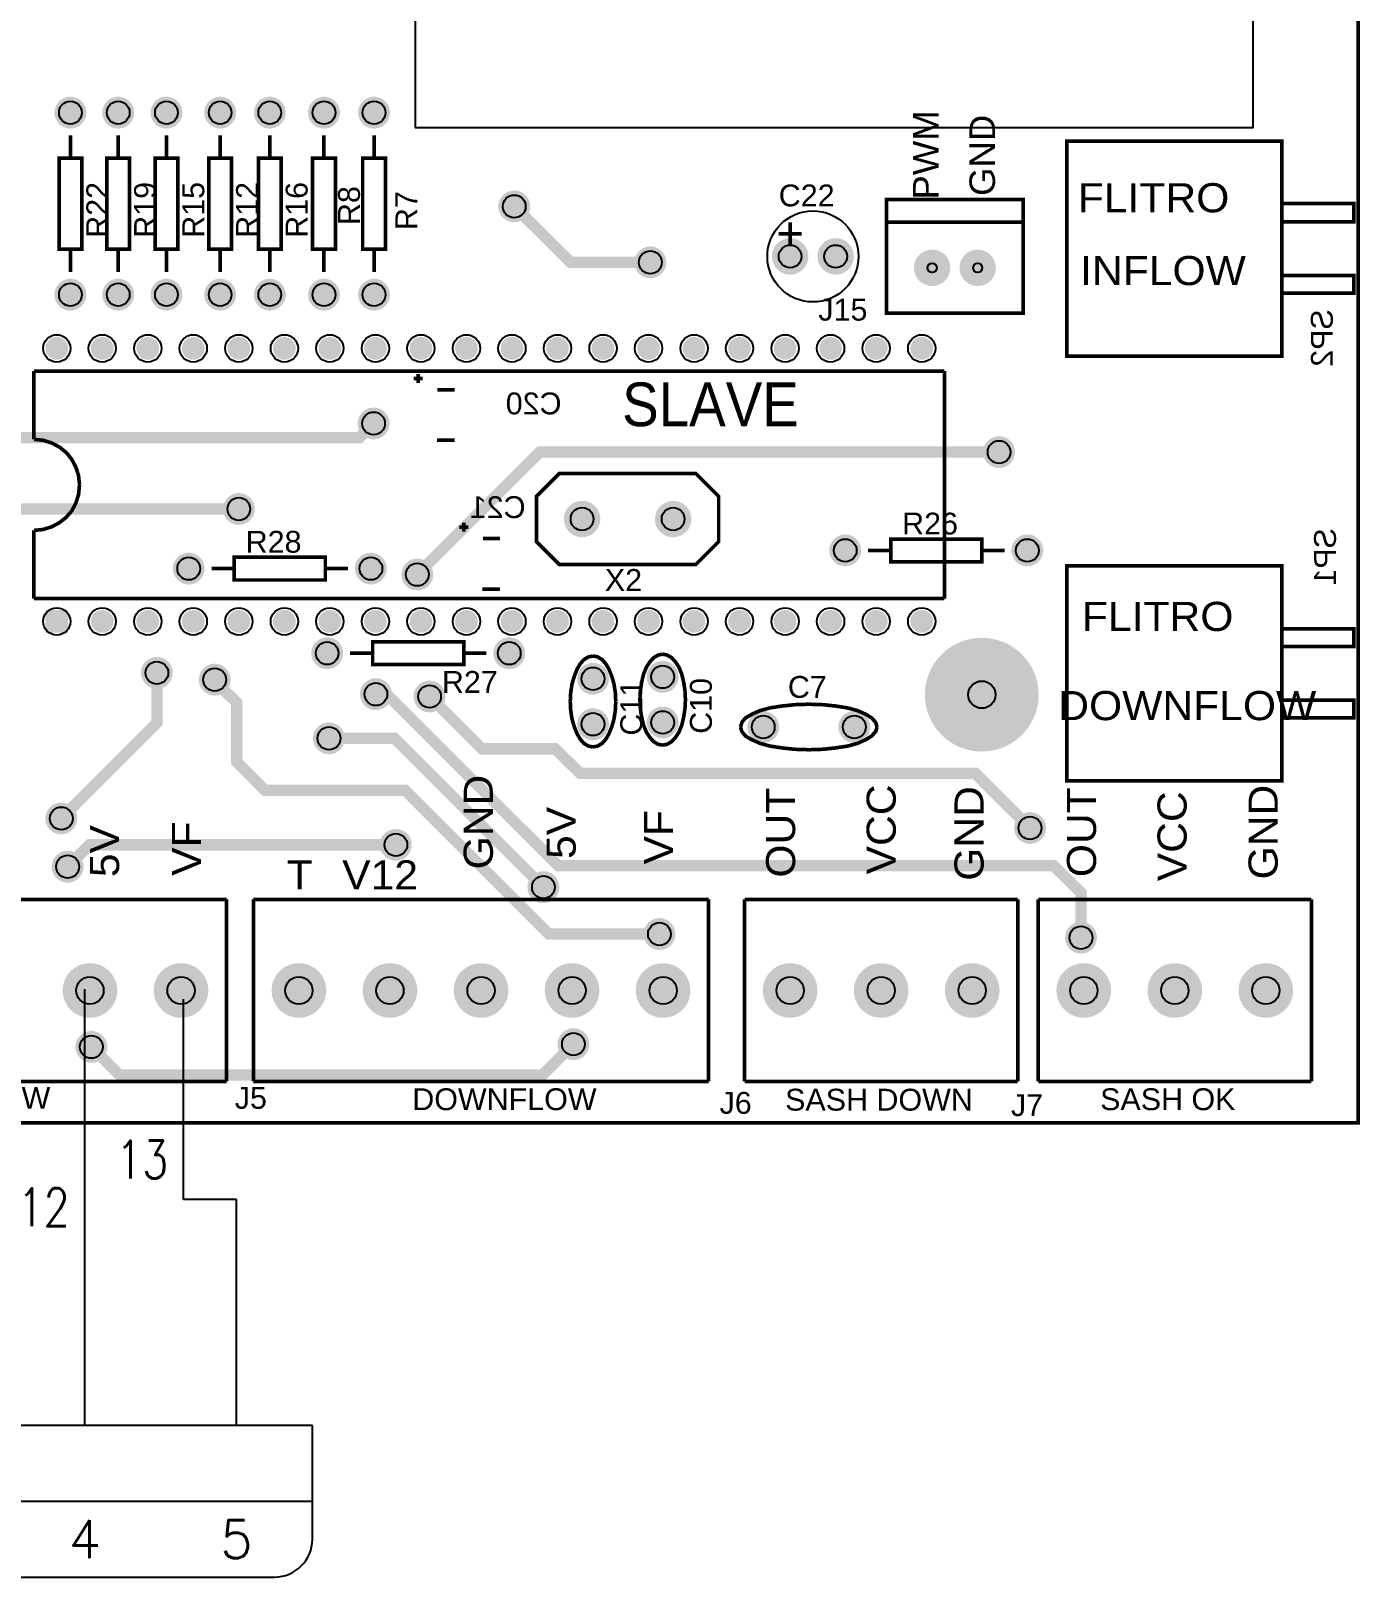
# Model space of a CAD drawing. Header units: inches. Extents: x 15 to 148, y 10 to 111.
# Drawn here: x 135.77 to 140.15, y 98.11 to 103.2 of the extents above; entities that cross this region are included whole.
import ezdxf
from ezdxf.enums import TextEntityAlignment as Align

# ---------------------------------------------------------------- set-up
doc = ezdxf.new("R2010")
doc.units = ezdxf.units.IN
doc.header["$MEASUREMENT"] = 0
for name, color, linetype in [('12632256', 7, 'Continuous'), ('BLK_12AWG', 7, 'Continuous'), ('MISC', 250, 'Continuous'), ('SYMS', 7, 'Continuous'), ('TAGS', 250, 'Continuous'), ('TERMS', 250, 'Continuous')]:
    doc.layers.add(name, color=color, linetype=linetype)
doc.layers.add('WIRENO', color=5, linetype='Continuous', true_color=0x0000ff)
doc.styles.add('WD', font='romans.shx')

# ---------------------------------------------------------------- blocks, each defined once
blk = doc.blocks.new('VCN1_1PJ_C478')
at = {"layer": 'SYMS'}
for p, q in [((-0.25, 0.25), (-0.25, -0.125)), ((2.25, 0.25), (-0.25, 0.25)), ((2.25, -0.125), (2.25, 0.25)), ((-0.25, 0), (2.25, 0)), ((-0.125, -0.25), (2.125, -0.25))]:
    blk.add_line(p, q, dxfattribs=at)
for centre, start, end in [((-0.125, -0.125), 180, 270), ((2.125, -0.125), 270, 360)]:
    blk.add_arc(centre, 0.125, start, end, dxfattribs=at)
at = {"layer": 'BLK_12AWG', "style": 'WD', "flags": 1}
blk.add_attdef('WD_JUMPERS', (0, 0), '', height=0.01, dxfattribs=at)
at = {"layer": 'SYMS', "linetype": 'Continuous', "style": 'WD', "flags": 8}
for tag, p in [('TERMDESC01J', (-0.05, 0.35)), ('TERMDESC02J', (0.45, 0.35)), ('TERMDESC03J', (0.95, 0.35)), ('TERMDESC04J', (1.45, 0.35)), ('TERMDESC05J', (1.95, 0.35))]:
    blk.add_attdef(tag, p, '', height=0.1, rotation=90, dxfattribs=at)
for tag, p in [('X2WIRE01J', (0.05, 0.35)), ('X2WIRE02J', (0.55, 0.35)), ('X2WIRE03J', (1.05, 0.35)), ('X2WIRE04J', (1.55, 0.35)), ('X2WIRE05J', (2.05, 0.35))]:
    blk.add_attdef(tag, text='', height=0.1, rotation=90, dxfattribs=at).set_placement(p, align=Align.TOP_LEFT)
at = {"layer": 'SYMS', "style": 'WD', "width": 0.7}
for tag, p in [('INST', (-0.3812, 0.8123)), ('LOC', (-0.3812, 0.6427)), ('DESC1', (-0.375, 0.4687)), ('DESC2', (-0.375, 0.2875)), ('DESC3', (-0.375, 0.1125)), ('XREF', (-0.375, -0.2375))]:
    blk.add_attdef(tag, text='', height=0.125, dxfattribs=at).set_placement(p, align=Align.RIGHT)
at = {"layer": 'SYMS', "style": 'WD'}
for tag, p, flags in [('ACE_FLAG', (-0.2071, 0.4342), 9), ('FAMILY', (-0.1942, 0.4074), 9), ('X2TERM01J', (0, 0.25), 1), ('X2TERM02J', (0.5, 0.25), 1), ('X2TERM03J', (1, 0.25), 1), ('X2TERM04J', (1.5, 0.25), 1), ('X2TERM05J', (2, 0.25), 1), ('WDBLKNAM', (0.175, 0.125), 9), ('GENDER', (0.1093, 0.0795), 9), ('X1LINK', (2.375, 0), 1), ('X8TERM01P', (0, -0.25), 1), ('X8TERM02P', (0.5, -0.25), 1), ('X8TERM03P', (1, -0.25), 1), ('X8TERM04P', (1.5, -0.25), 1), ('X8TERM05P', (2, -0.25), 1)]:
    blk.add_attdef(tag, p, '', height=0.01, dxfattribs=dict(at, flags=flags))
at = {"layer": 'SYMS', "linetype": 'Continuous', "style": 'WD', "flags": 9}
for tag, p in [('CAT', (-0.1692, 0.3632)), ('ASSYCODE', (-0.1875, 0.3125)), ('MFG', (-0.1711, 0.3438))]:
    blk.add_attdef(tag, text='', height=0.01, dxfattribs=at).set_placement(p, align=Align.CENTER)
at = {"layer": 'SYMS', "color": 7, "style": 'WD'}
for tag, p in [('X2_TINY_DOT_DONT_REMOVE_01J', (0, 0.25)), ('X2_TINY_DOT_DONT_REMOVE_02J', (0.5, 0.25)), ('X2_TINY_DOT_DONT_REMOVE_03J', (1, 0.25)), ('X2_TINY_DOT_DONT_REMOVE_04J', (1.5, 0.25)), ('X2_TINY_DOT_DONT_REMOVE_05J', (2, 0.25)), ('X8_TINY_DOT_DONT_REMOVE_01P', (0, -0.25)), ('X8_TINY_DOT_DONT_REMOVE_02P', (0.5, -0.25)), ('X8_TINY_DOT_DONT_REMOVE_03P', (1, -0.25)), ('X8_TINY_DOT_DONT_REMOVE_04P', (1.5, -0.25)), ('X8_TINY_DOT_DONT_REMOVE_05P', (2, -0.25))]:
    blk.add_attdef(tag, p, '', height=0.0001, dxfattribs=at)
at = {"layer": 'SYMS', "linetype": 'Continuous', "style": 'WD'}
for tag, flags, p in [('TERM01J', 9, (0, 0.125)), ('TERM02J', 9, (0.5, 0.125)), ('TERM03J', 9, (1, 0.125)), ('TERM04J', 9, (1.5, 0.125)), ('TERM05J', 9, (2, 0.125)), ('TERM01P', 8, (0, -0.125)), ('TERM02P', 8, (0.5, -0.125)), ('TERM03P', 8, (1, -0.125)), ('TERM04P', 8, (1.5, -0.125)), ('TERM05P', 8, (2, -0.125))]:
    blk.add_attdef(tag, text='', height=0.125, dxfattribs=dict(at, flags=flags)).set_placement(p, align=Align.MIDDLE_CENTER)
at = {"layer": 'SYMS', "style": 'WD'}
blk.add_attdef('TAG1', text='', height=0.125, dxfattribs=at).set_placement((-0.375, -0.0625), align=Align.RIGHT)
at = {"layer": 'SYMS', "linetype": 'Continuous', "style": 'WD', "flags": 8}
for tag, p in [('TERMDESC01P', (-0.05, -0.35)), ('TERMDESC02P', (0.45, -0.35)), ('TERMDESC03P', (0.95, -0.35)), ('TERMDESC04P', (1.45, -0.35)), ('TERMDESC05P', (1.95, -0.35))]:
    blk.add_attdef(tag, text='', height=0.1, rotation=90, dxfattribs=at).set_placement(p, align=Align.RIGHT)
for tag, p in [('X8WIRE01P', (0.05, -0.35)), ('X8WIRE02P', (0.55, -0.35)), ('X8WIRE03P', (1.05, -0.35)), ('X8WIRE04P', (1.55, -0.35)), ('X8WIRE05P', (2.05, -0.35))]:
    blk.add_attdef(tag, text='', height=0.1, rotation=90, dxfattribs=at).set_placement(p, align=Align.TOP_RIGHT)
blk = doc.blocks.new('EPAD')
at = {"const_width": 0.5}
blk.add_lwpolyline([(-0.25, 0, 1), (0.25, 0, 1)], format="xyb", close=True, dxfattribs=at)
blk = doc.blocks.new('RPAD')
blk.add_trace([(-0.5, -0.5), (-0.5, 0.5), (0.5, -0.5), (0.5, 0.5)])
blk = doc.blocks.new('tt')
for points, const_width in [([(139.786, 100.3439), (145.762, 100.3439), (145.762, 105.0119), (139.786, 105.0119), (139.786, 100.3439)], 0.008), ([(140.767, 102.5639), (140.767, 102.4829), (140.869, 102.3809), (141.884, 102.3809), (142.572, 101.6929), (143.303, 101.6929)], 0.025), ([(140.875, 102.5289), (142.131, 102.5289), (142.81, 101.8499), (143.568, 101.8499), (143.599, 101.8809)], 0.025), ([(142.933, 102.5139), (142.933, 102.4639)], 0.008), ([(143.038, 102.5139), (143.038, 102.4639)], 0.008), ([(143.144, 102.5139), (143.144, 102.4639)], 0.008), ([(143.262, 102.5139), (143.262, 102.4639)], 0.008), ([(143.371, 102.5139), (143.371, 102.4639)], 0.008), ([(143.49, 102.4639), (143.49, 102.5139)], 0.008), ([(143.6, 102.4639), (143.6, 102.5139)], 0.008), ([(145.122, 102.0289), (145.594, 102.0289), (145.594, 102.5009), (145.122, 102.5009), (145.122, 102.0289)], 0.008), ([(142.908, 102.2639), (142.958, 102.2639), (142.958, 102.4639), (142.908, 102.4639), (142.908, 102.2639)], 0.008), ([(143.013, 102.2639), (143.063, 102.2639), (143.063, 102.4639), (143.013, 102.4639), (143.013, 102.2639)], 0.008), ([(143.119, 102.2639), (143.169, 102.2639), (143.169, 102.4639), (143.119, 102.4639), (143.119, 102.2639)], 0.008), ([(143.237, 102.2639), (143.287, 102.2639), (143.287, 102.4639), (143.237, 102.4639), (143.237, 102.2639)], 0.008), ([(143.346, 102.2639), (143.396, 102.2639), (143.396, 102.4639), (143.346, 102.4639), (143.346, 102.2639)], 0.008), ([(143.465, 102.2639), (143.515, 102.2639), (143.515, 102.4639), (143.465, 102.4639), (143.465, 102.2639)], 0.008), ([(143.575, 102.2639), (143.625, 102.2639), (143.625, 102.4639), (143.575, 102.4639), (143.575, 102.2639)], 0.008), ([(144.207, 102.2349), (144.032, 102.2349), (143.908, 102.3579)], 0.025), ([(144.726, 102.1229), (145.026, 102.1229), (145.026, 102.3729), (144.726, 102.3729), (144.726, 102.1229)], 0.008), ([(145.594, 102.3239), (145.752, 102.3239), (145.752, 102.3639), (145.594, 102.3639), (145.594, 102.3239)], 0.008), ([(144.489, 102.2979), (144.539, 102.2979)], 0.008), ([(144.514, 102.3229), (144.514, 102.2729)], 0.008), ([(144.726, 102.3229), (145.026, 102.3229)], 0.008), ([(142.933, 102.2639), (142.933, 102.2139)], 0.008), ([(143.038, 102.2639), (143.038, 102.2139)], 0.008), ([(143.144, 102.2639), (143.144, 102.2139)], 0.008), ([(143.262, 102.2639), (143.262, 102.2139)], 0.008), ([(143.371, 102.2639), (143.371, 102.2139)], 0.008), ([(143.49, 102.2139), (143.49, 102.2639)], 0.008), ([(143.6, 102.2139), (143.6, 102.2639)], 0.008), ([(145.594, 102.1669), (145.752, 102.1669), (145.752, 102.2059), (145.594, 102.2059), (145.594, 102.1669)], 0.008), ([(142.853, 101.8459), (142.853, 101.9959)], 0.008), ([(142.853, 101.9959), (144.853, 101.9959)], 0.008), ([(144.853, 101.9959), (144.853, 101.4959)], 0.008), ([(143.707, 101.9799), (143.687, 101.9799)], 0.008), ([(143.697, 101.9699), (143.697, 101.9899)], 0.008), ([(143.777, 101.9549), (143.739, 101.9549)], 0.008), ([(142.953, 101.7459), (142.951, 101.7659), (142.945, 101.7849), (142.936, 101.8019), (142.924, 101.8169), (142.909, 101.8289), (142.892, 101.8379), (142.873, 101.8439), (142.853, 101.8459)], 0.008), ([(144.973, 101.8179), (143.964, 101.8179), (143.695, 101.5489)], 0.025), ([(143.777, 101.8439), (143.738, 101.8439)], 0.008), ([(144.307, 101.5709), (144.007, 101.5709), (143.957, 101.6209), (143.957, 101.7209), (144.007, 101.7709), (144.307, 101.7709), (144.357, 101.7209), (144.357, 101.6209), (144.307, 101.5709)], 0.008), ([(142.953, 101.7459), (142.951, 101.7249), (142.945, 101.7059), (142.936, 101.6889), (142.924, 101.6749), (142.909, 101.6629), (142.892, 101.6539), (142.873, 101.6479), (142.853, 101.6459)], 0.008), ([(143.807, 101.6529), (143.787, 101.6529)], 0.008), ([(143.797, 101.6429), (143.797, 101.6629)], 0.008), ([(142.853, 101.4959), (142.853, 101.6459)], 0.008), ([(143.877, 101.6279), (143.839, 101.6279)], 0.008), ([(144.735, 101.5769), (144.935, 101.5769), (144.935, 101.6269), (144.735, 101.6269), (144.735, 101.5769)], 0.008), ([(143.293, 101.5369), (143.493, 101.5369), (143.493, 101.5869), (143.293, 101.5869), (143.293, 101.5369)], 0.008), ([(144.685, 101.6019), (144.735, 101.6019)], 0.008), ([(144.935, 101.6019), (144.985, 101.6019)], 0.008), ([(143.243, 101.5619), (143.293, 101.5619)], 0.008), ([(143.493, 101.5619), (143.543, 101.5619)], 0.008), ([(145.122, 101.0959), (145.594, 101.0959), (145.594, 101.5679), (145.122, 101.5679), (145.122, 101.0959)], 0.008), ([(143.877, 101.5169), (143.838, 101.5169)], 0.008), ([(142.853, 101.4959), (144.853, 101.4959)], 0.008), ([(145.594, 101.3909), (145.752, 101.3909), (145.752, 101.4299), (145.594, 101.4299), (145.594, 101.3909)], 0.008), ([(143.597, 101.3509), (143.797, 101.3509), (143.797, 101.4009), (143.597, 101.4009), (143.597, 101.3509)], 0.008), ([(143.597, 101.3759), (143.547, 101.3759)], 0.008), ([(143.847, 101.3759), (143.797, 101.3759)], 0.008), ([(144.081, 101.3699), (144.071, 101.3679), (144.061, 101.3619), (144.053, 101.3529), (144.046, 101.3409), (144.04, 101.3259), (144.035, 101.3089), (144.032, 101.2899), (144.031, 101.2699)], 0.008), ([(144.081, 101.3699), (144.091, 101.3679), (144.101, 101.3619), (144.109, 101.3529), (144.116, 101.3409), (144.122, 101.3259), (144.127, 101.3089), (144.13, 101.2899), (144.131, 101.2699)], 0.008), ([(144.234, 101.3739), (144.224, 101.3719), (144.214, 101.3659), (144.206, 101.3569), (144.198, 101.3449), (144.192, 101.3299), (144.188, 101.3129), (144.185, 101.2939), (144.184, 101.2739)], 0.008), ([(144.234, 101.3739), (144.244, 101.3719), (144.254, 101.3659), (144.262, 101.3569), (144.27, 101.3449), (144.276, 101.3299), (144.28, 101.3129), (144.283, 101.2939), (144.284, 101.2739)], 0.008), ([(142.913, 101.0129), (143.123, 101.2229), (143.123, 101.3329)], 0.025), ([(144.227, 100.7589), (143.984, 100.7589), (143.668, 101.0749), (143.36, 101.0749), (143.298, 101.1379), (143.298, 101.2679), (143.25, 101.3149), (143.25, 101.3179)], 0.025), ([(143.604, 101.2859), (143.628, 101.2859), (143.63, 101.2839), (144.005, 100.9089), (145.093, 100.9089), (145.153, 100.8499), (145.153, 100.7509)], 0.025), ([(145.041, 100.9919), (144.921, 101.1119), (144.053, 101.1119), (143.998, 101.1659), (143.837, 101.1659), (143.722, 101.2809)], 0.025), ([(144.081, 101.1699), (144.071, 101.1719), (144.061, 101.1779), (144.053, 101.1869), (144.046, 101.1989), (144.04, 101.2139), (144.035, 101.2309), (144.032, 101.2499), (144.031, 101.2699)], 0.008), ([(144.081, 101.1699), (144.091, 101.1719), (144.101, 101.1779), (144.109, 101.1869), (144.116, 101.1989), (144.122, 101.2139), (144.127, 101.2309), (144.13, 101.2499), (144.131, 101.2699)], 0.008), ([(144.234, 101.1739), (144.224, 101.1759), (144.214, 101.1819), (144.206, 101.1909), (144.198, 101.2029), (144.192, 101.2179), (144.188, 101.2349), (144.185, 101.2539), (144.184, 101.2739)], 0.008), ([(144.234, 101.1739), (144.244, 101.1759), (144.254, 101.1819), (144.262, 101.1909), (144.27, 101.2029), (144.276, 101.2179), (144.28, 101.2349), (144.283, 101.2539), (144.284, 101.2739)], 0.008), ([(144.405, 101.2139), (144.408, 101.2239), (144.416, 101.2339), (144.43, 101.2419), (144.448, 101.2499), (144.47, 101.2559), (144.496, 101.2599), (144.524, 101.2629), (144.555, 101.2639)], 0.008), ([(144.705, 101.2139), (144.702, 101.2239), (144.693, 101.2339), (144.68, 101.2419), (144.662, 101.2499), (144.64, 101.2559), (144.614, 101.2599), (144.586, 101.2629), (144.555, 101.2639)], 0.008), ([(145.594, 101.2339), (145.752, 101.2339), (145.752, 101.2729), (145.594, 101.2729), (145.594, 101.2339)], 0.008), ([(144.405, 101.2139), (144.408, 101.2039), (144.416, 101.1939), (144.43, 101.1859), (144.448, 101.1779), (144.47, 101.1719), (144.496, 101.1679), (144.524, 101.1649), (144.555, 101.1639)], 0.008), ([(144.705, 101.2139), (144.702, 101.2039), (144.693, 101.1939), (144.68, 101.1859), (144.662, 101.1779), (144.64, 101.1719), (144.614, 101.1679), (144.586, 101.1649), (144.555, 101.1639)], 0.008), ([(143.501, 101.1889), (143.645, 101.1889), (143.972, 100.8619)], 0.025), ([(143.648, 100.9549), (142.975, 100.9549), (142.927, 100.9069)], 0.025), ([(143.276, 100.8349), (142.277, 100.8349)], 0.008), ([(143.276, 100.8349), (143.276, 100.4349)], 0.008), ([(143.335, 100.8349), (143.335, 100.4349)], 0.008), ([(144.335, 100.8349), (143.335, 100.8349)], 0.008), ([(144.335, 100.8349), (144.335, 100.4349)], 0.008), ([(144.414, 100.8349), (144.414, 100.4349)], 0.008), ([(145.014, 100.8349), (144.414, 100.8349)], 0.008), ([(145.014, 100.8349), (145.014, 100.4349)], 0.008), ([(145.059, 100.8349), (145.059, 100.4349)], 0.008), ([(145.659, 100.8349), (145.059, 100.8349)], 0.008), ([(145.659, 100.8349), (145.659, 100.4349)], 0.008), ([(142.979, 100.5109), (143.041, 100.4489), (143.97, 100.4489), (144.038, 100.5169)], 0.025), ([(142.277, 100.4349), (143.276, 100.4349)], 0.008), ([(143.335, 100.4349), (144.335, 100.4349)], 0.008), ([(144.414, 100.4349), (145.014, 100.4349)], 0.008), ([(145.059, 100.4349), (145.659, 100.4349)], 0.008)]:
    blk.add_lwpolyline(points, dxfattribs=dict(const_width=const_width))
blk.add_lwpolyline([(143.69, 102.5309), (145.531, 102.5309), (145.531, 102.8909), (143.69, 102.8909), (143.69, 102.5309)])
for centre, radius in [((142.933, 102.5639), 0.025), ((143.038, 102.5639), 0.025), ((143.144, 102.5639), 0.025), ((143.262, 102.5639), 0.025), ((143.371, 102.5639), 0.025), ((143.49, 102.5639), 0.025), ((143.6, 102.5639), 0.025), ((143.908, 102.3579), 0.025), ((144.514, 102.2479), 0.025), ((144.614, 102.2479), 0.025), ((144.207, 102.2349), 0.025), ((144.826, 102.2229), 0.01), ((144.926, 102.2229), 0.01), ((142.933, 102.1639), 0.025), ((143.038, 102.1639), 0.025), ((143.144, 102.1639), 0.025), ((143.262, 102.1639), 0.025), ((143.371, 102.1639), 0.025), ((143.49, 102.1639), 0.025), ((143.6, 102.1639), 0.025), ((142.903, 102.0459), 0.03), ((143.003, 102.0459), 0.03), ((143.103, 102.0459), 0.03), ((143.203, 102.0459), 0.03), ((143.303, 102.0459), 0.03), ((143.403, 102.0459), 0.03), ((143.503, 102.0459), 0.03), ((143.603, 102.0459), 0.03), ((143.703, 102.0459), 0.03), ((143.803, 102.0459), 0.03), ((143.903, 102.0459), 0.03), ((144.003, 102.0459), 0.03), ((144.103, 102.0459), 0.03), ((144.203, 102.0459), 0.03), ((144.303, 102.0459), 0.03), ((144.403, 102.0459), 0.03), ((144.503, 102.0459), 0.03), ((144.603, 102.0459), 0.03), ((144.703, 102.0459), 0.03), ((144.803, 102.0459), 0.03), ((143.599, 101.8809), 0.025), ((144.973, 101.8179), 0.025), ((143.303, 101.6929), 0.025), ((144.057, 101.6709), 0.025), ((144.257, 101.6709), 0.025), ((144.635, 101.6019), 0.025), ((145.035, 101.6019), 0.025), ((143.193, 101.5619), 0.025), ((143.593, 101.5619), 0.025), ((143.695, 101.5489), 0.025), ((142.903, 101.4459), 0.03), ((143.003, 101.4459), 0.03), ((143.103, 101.4459), 0.03), ((143.203, 101.4459), 0.03), ((143.303, 101.4459), 0.03), ((143.403, 101.4459), 0.03), ((143.503, 101.4459), 0.03), ((143.603, 101.4459), 0.03), ((143.703, 101.4459), 0.03), ((143.803, 101.4459), 0.03), ((143.903, 101.4459), 0.03), ((144.003, 101.4459), 0.03), ((144.103, 101.4459), 0.03), ((144.203, 101.4459), 0.03), ((144.303, 101.4459), 0.03), ((144.403, 101.4459), 0.03), ((144.503, 101.4459), 0.03), ((144.603, 101.4459), 0.03), ((144.703, 101.4459), 0.03), ((144.803, 101.4459), 0.03), ((143.497, 101.3759), 0.025), ((143.897, 101.3759), 0.025), ((143.123, 101.3329), 0.025), ((143.25, 101.3179), 0.025), ((144.081, 101.3199), 0.025), ((144.234, 101.3239), 0.025), ((143.604, 101.2859), 0.025), ((143.722, 101.2809), 0.025), ((144.935, 101.2849), 0.03), ((144.234, 101.2239), 0.025), ((144.081, 101.2199), 0.025), ((144.455, 101.2139), 0.025), ((144.655, 101.2139), 0.025), ((143.501, 101.1889), 0.025), ((142.913, 101.0129), 0.025), ((145.041, 100.9919), 0.025), ((143.648, 100.9549), 0.025), ((142.927, 100.9069), 0.025), ((143.972, 100.8619), 0.025), ((144.227, 100.7589), 0.025), ((145.153, 100.7509), 0.025), ((142.976, 100.6349), 0.03), ((143.176, 100.6349), 0.03), ((143.435, 100.6349), 0.03), ((143.635, 100.6349), 0.03), ((143.835, 100.6349), 0.03), ((144.035, 100.6349), 0.03), ((144.235, 100.6349), 0.03), ((144.514, 100.6349), 0.03), ((144.714, 100.6349), 0.03), ((144.914, 100.6349), 0.03), ((145.159, 100.6349), 0.03), ((145.359, 100.6349), 0.03), ((145.559, 100.6349), 0.03), ((142.979, 100.5109), 0.025), ((144.038, 100.5169), 0.025)]:
    blk.add_circle(centre, radius)
at = {"layer": '12632256'}
blk.add_circle((144.564, 102.2479), 0.1, dxfattribs=at)
for name, p, xscale, yscale in [('EPAD', (142.933, 102.5639), 0.07, 0.07), ('EPAD', (143.038, 102.5639), 0.07, 0.07), ('EPAD', (143.144, 102.5639), 0.07, 0.07), ('EPAD', (143.262, 102.5639), 0.07, 0.07), ('EPAD', (143.371, 102.5639), 0.07, 0.07), ('EPAD', (143.49, 102.5639), 0.07, 0.07), ('EPAD', (143.6, 102.5639), 0.07, 0.07), ('EPAD', (143.908, 102.3579), 0.07, 0.07), ('EPAD', (144.207, 102.2349), 0.07, 0.07), ('EPAD', (144.514, 102.2479), 0.08, 0.08), ('EPAD', (144.614, 102.2479), 0.08, 0.08), ('EPAD', (144.826, 102.2229), 0.08, 0.08), ('EPAD', (144.926, 102.2229), 0.08, 0.08), ('EPAD', (142.933, 102.1639), 0.07, 0.07), ('EPAD', (143.038, 102.1639), 0.07, 0.07), ('EPAD', (143.144, 102.1639), 0.07, 0.07), ('EPAD', (143.262, 102.1639), 0.07, 0.07), ('EPAD', (143.371, 102.1639), 0.07, 0.07), ('EPAD', (143.49, 102.1639), 0.07, 0.07), ('EPAD', (143.6, 102.1639), 0.07, 0.07), ('EPAD', (142.903, 102.0459), 0.05, 0.05), ('EPAD', (143.003, 102.0459), 0.05, 0.05), ('EPAD', (143.103, 102.0459), 0.05, 0.05), ('EPAD', (143.203, 102.0459), 0.05, 0.05), ('EPAD', (143.303, 102.0459), 0.05, 0.05), ('EPAD', (143.403, 102.0459), 0.05, 0.05), ('EPAD', (143.503, 102.0459), 0.05, 0.05), ('EPAD', (143.603, 102.0459), 0.05, 0.05), ('EPAD', (143.703, 102.0459), 0.05, 0.05), ('EPAD', (143.803, 102.0459), 0.05, 0.05), ('EPAD', (143.903, 102.0459), 0.05, 0.05), ('EPAD', (144.003, 102.0459), 0.05, 0.05), ('EPAD', (144.103, 102.0459), 0.05, 0.05), ('EPAD', (144.203, 102.0459), 0.05, 0.05), ('EPAD', (144.303, 102.0459), 0.05, 0.05), ('EPAD', (144.403, 102.0459), 0.05, 0.05), ('EPAD', (144.503, 102.0459), 0.05, 0.05), ('EPAD', (144.603, 102.0459), 0.05, 0.05), ('EPAD', (144.703, 102.0459), 0.05, 0.05), ('EPAD', (144.803, 102.0459), 0.05, 0.05), ('EPAD', (143.599, 101.8809), 0.07, 0.07), ('EPAD', (144.973, 101.8179), 0.07, 0.07), ('EPAD', (143.303, 101.6929), 0.07, 0.07), ('EPAD', (144.057, 101.6709), 0.08, 0.08), ('EPAD', (144.257, 101.6709), 0.08, 0.08), ('EPAD', (144.635, 101.6019), 0.07, 0.07), ('EPAD', (145.035, 101.6019), 0.07, 0.07), ('EPAD', (143.193, 101.5619), 0.07, 0.07), ('EPAD', (143.593, 101.5619), 0.07, 0.07), ('EPAD', (143.695, 101.5489), 0.07, 0.07), ('RPAD', (142.903, 101.4459), 0.05, 0.05), ('EPAD', (143.003, 101.4459), 0.05, 0.05), ('EPAD', (143.103, 101.4459), 0.05, 0.05), ('EPAD', (143.203, 101.4459), 0.05, 0.05), ('EPAD', (143.303, 101.4459), 0.05, 0.05), ('EPAD', (143.403, 101.4459), 0.05, 0.05), ('EPAD', (143.503, 101.4459), 0.05, 0.05), ('EPAD', (143.603, 101.4459), 0.05, 0.05), ('EPAD', (143.703, 101.4459), 0.05, 0.05), ('EPAD', (143.803, 101.4459), 0.05, 0.05), ('EPAD', (143.903, 101.4459), 0.05, 0.05), ('EPAD', (144.003, 101.4459), 0.05, 0.05), ('EPAD', (144.103, 101.4459), 0.05, 0.05), ('EPAD', (144.203, 101.4459), 0.05, 0.05), ('EPAD', (144.303, 101.4459), 0.05, 0.05), ('EPAD', (144.403, 101.4459), 0.05, 0.05), ('EPAD', (144.503, 101.4459), 0.05, 0.05), ('EPAD', (144.603, 101.4459), 0.05, 0.05), ('EPAD', (144.703, 101.4459), 0.05, 0.05), ('EPAD', (144.803, 101.4459), 0.05, 0.05), ('EPAD', (143.497, 101.3759), 0.07, 0.07), ('EPAD', (143.897, 101.3759), 0.07, 0.07), ('EPAD', (144.935, 101.2849), 0.25, 0.25), ('EPAD', (143.123, 101.3329), 0.07, 0.07), ('EPAD', (143.25, 101.3179), 0.07, 0.07), ('EPAD', (144.081, 101.3199), 0.07, 0.07), ('EPAD', (144.234, 101.3239), 0.07, 0.07), ('EPAD', (143.604, 101.2859), 0.07, 0.07), ('EPAD', (143.722, 101.2809), 0.07, 0.07), ('EPAD', (144.081, 101.2199), 0.07, 0.07), ('EPAD', (144.234, 101.2239), 0.07, 0.07), ('EPAD', (144.455, 101.2139), 0.07, 0.07), ('EPAD', (144.655, 101.2139), 0.07, 0.07), ('EPAD', (143.501, 101.1889), 0.07, 0.07), ('EPAD', (142.913, 101.0129), 0.07, 0.07), ('EPAD', (145.041, 100.9919), 0.07, 0.07), ('EPAD', (143.648, 100.9549), 0.07, 0.07), ('EPAD', (142.927, 100.9069), 0.07, 0.07), ('EPAD', (143.972, 100.8619), 0.07, 0.07), ('EPAD', (144.227, 100.7589), 0.07, 0.07), ('EPAD', (145.153, 100.7509), 0.07, 0.07), ('EPAD', (142.976, 100.6349), 0.12, 0.12), ('EPAD', (143.176, 100.6349), 0.12, 0.12), ('EPAD', (143.435, 100.6349), 0.12, 0.12), ('EPAD', (143.635, 100.6349), 0.12, 0.12), ('EPAD', (143.835, 100.6349), 0.12, 0.12), ('EPAD', (144.035, 100.6349), 0.12, 0.12), ('EPAD', (144.235, 100.6349), 0.12, 0.12), ('EPAD', (144.514, 100.6349), 0.12, 0.12), ('EPAD', (144.714, 100.6349), 0.12, 0.12), ('EPAD', (144.914, 100.6349), 0.12, 0.12), ('EPAD', (145.159, 100.6349), 0.12, 0.12), ('EPAD', (145.359, 100.6349), 0.12, 0.12), ('EPAD', (145.559, 100.6349), 0.12, 0.12), ('EPAD', (142.979, 100.5109), 0.07, 0.07), ('EPAD', (144.038, 100.5169), 0.07, 0.07)]:
    blk.add_blockref(name, p, dxfattribs=dict(xscale=xscale, yscale=yscale))
for s, height, width, p in [('PWM', 0.056, 1.071429, (144.84, 102.3729)), ('GND', 0.056, 1.071429, (144.964, 102.3809)), ('R22', 0.048, 1.041667, (143.016, 102.2889)), ('R19', 0.048, 1.041667, (143.121, 102.2889)), ('R15', 0.048, 1.041667, (143.227, 102.2889)), ('R12', 0.048, 1.041667, (143.345, 102.2889)), ('R16', 0.048, 1.041667, (143.454, 102.2889)), ('R8', 0.048, 1.041667, (143.569, 102.3169)), ('R7', 0.048, 1.041667, (143.695, 102.3059)), ('C10', 0.048, 1.041667, (144.342, 101.1989)), ('C11', 0.048, 1.041667, (144.189, 101.1949)), ('GND', 0.064, 1.09375, (143.861, 100.9009)), ('OUT', 0.064, 1.09375, (144.525, 100.8829)), ('VCC', 0.064, 1.09375, (144.746, 100.8899)), ('GND', 0.064, 1.09375, (144.939, 100.8759)), ('OUT', 0.064, 1.09375, (145.186, 100.8839)), ('GND', 0.064, 1.09375, (145.585, 100.8789)), ('VCC', 0.064, 1.09375, (145.385, 100.8749)), ('5V', 0.064, 1.09375, (144.043, 100.9239)), ('VF', 0.064, 1.09375, (144.257, 100.9119)), ('5V', 0.064, 1.09375, (143.04, 100.8839)), ('VF', 0.064, 1.09375, (143.22, 100.8869))]:
    blk.add_text(s, height=height, rotation=90, dxfattribs=dict(at, width=width)).set_placement(p)
for s, height, width, p in [('C22', 0.048, 1.041667, (144.489, 102.3579)), ('FLITRO', 0.064, 1.09375, (145.146, 102.3449)), ('INFLOW', 0.064, 1.09375, (145.151, 102.1849)), ('J15', 0.048, 1.041667, (144.576, 102.1069)), ('SLAVE', 0.096, 0.9375, (144.145, 101.8749)), ('R26', 0.048, 1.041667, (144.76, 101.6369)), ('R28', 0.048, 1.041667, (143.318, 101.5969)), ('X2', 0.048, 1.041667, (144.107, 101.5129)), ('FLITRO', 0.064, 1.09375, (145.155, 101.4249)), ('R27', 0.048, 1.041667, (143.749, 101.2889)), ('C7', 0.048, 1.041667, (144.509, 101.2779)), ('DOWNFLOW', 0.064, 1.09375, (145.103, 101.2289)), ('T', 0.064, 1.09375, (143.408, 100.8569)), ('V12', 0.064, 1.09375, (143.53, 100.8569)), ('INFLOW', 0.048, 1.041667, (142.629, 100.3749)), ('J5', 0.048, 1.041667, (143.294, 100.3749)), ('DOWNFLOW', 0.048, 1.041667, (143.684, 100.3719)), ('J6', 0.048, 1.041667, (144.359, 100.3639)), ('SASH DOWN', 0.048, 1.041667, (144.503, 100.3709)), ('J7', 0.048, 1.041667, (144.999, 100.3589)), ('SASH OK', 0.048, 1.041667, (145.195, 100.3719))]:
    blk.add_text(s, height=height, dxfattribs=dict(at, width=width)).set_placement(p)
at = {"layer": '12632256', "text_generation_flag": 2, "width": 1.041667}
for s, p in [('SP2', (145.706, 102.1319)), ('SP1', (145.713, 101.6509))]:
    blk.add_text(s, height=0.048, rotation=90, dxfattribs=at).set_placement(p)
for s, p in [('C20', (144.012, 101.9009)), ('C21', (143.933, 101.6729))]:
    blk.add_text(s, height=0.048, dxfattribs=at).set_placement(p)
blk = doc.blocks.new('WD_WNV')
at = {"linetype": 'Continuous', "style": 'WD', "width": 0.8}
blk.add_attdef('WIRENO', text='', height=0.125, dxfattribs=at).set_placement((-0.05, 0), align=Align.MIDDLE_RIGHT)
at = {"style": 'WD', "flags": 1}
for tag, p in [('W01USER', (-0.0625, 0.0938)), ('W02USER', (-0.0625, 0.0859)), ('W03USER', (-0.0625, 0.0781)), ('W04USER', (-0.0625, 0.0703)), ('W05USER', (-0.0625, 0.0625)), ('W06USER', (-0.0625, 0.0547)), ('W07USER', (-0.0625, 0.0469)), ('W08USER', (-0.0625, 0.0391)), ('W09USER', (-0.0625, 0.0312)), ('W10USER', (-0.0625, 0.0234))]:
    blk.add_attdef(tag, text='', height=0.005, dxfattribs=at).set_placement(p, align=Align.CENTER)

msp = doc.modelspace()

# ---------------------------------------------------------------- linework, layer by layer
at = {"layer": 'BLK_12AWG'}
for p, q in [((135.9498, 98.6052), (135.9498, 100.043)), ((136.2748, 99.3496), (136.2748, 100.0096)), ((136.4498, 99.3496), (136.2748, 99.3496)), ((136.4498, 98.6052), (136.4498, 99.3496))]:
    msp.add_line(p, q, dxfattribs=at)

# ---------------------------------------------------------------- block references
at = {"layer": 'BLK_12AWG', "xscale": 1.5, "yscale": 1.5, "zscale": 1.5}
msp.add_blockref('tt', (-78.497, -50.9136), dxfattribs=at)
at = {"layer": 'BLK_12AWG'}
ref = msp.add_blockref('VCN1_1PJ_C478', (134.4498, 98.3552), dxfattribs=at)
ref.add_attrib('TAG1', 'SENSOR FLUJO', dxfattribs={"layer": 'TAGS', "height": 0.125, "style": 'WD'}).set_placement((134.0748, 98.2927), align=Align.RIGHT)
ref.add_attrib('X8_TINY_DOT_DONT_REMOVE_01P', '.', (134.4498, 98.1052), dxfattribs={"layer": 'MISC', "color": 7, "height": 0.0001, "style": 'WD'})
ref.add_attrib('X2_TINY_DOT_DONT_REMOVE_01J', '.', (134.4498, 98.6052), dxfattribs={"layer": 'MISC', "color": 7, "height": 0.0001, "style": 'WD'})
ref.add_attrib('TERM01P', '1', dxfattribs={"layer": 'TERMS', "linetype": 'Continuous', "height": 0.125, "style": 'WD', "flags": 8}).set_placement((134.4498, 98.2302), align=Align.MIDDLE_CENTER)
ref.add_attrib('X8_TINY_DOT_DONT_REMOVE_02P', '.', (134.9498, 98.1052), dxfattribs={"layer": 'MISC', "color": 7, "height": 0.0001, "style": 'WD'})
ref.add_attrib('X2_TINY_DOT_DONT_REMOVE_02J', '.', (134.9498, 98.6052), dxfattribs={"layer": 'MISC', "color": 7, "height": 0.0001, "style": 'WD'})
ref.add_attrib('TERM02P', '2', dxfattribs={"layer": 'TERMS', "linetype": 'Continuous', "height": 0.125, "style": 'WD', "flags": 8}).set_placement((134.9498, 98.2302), align=Align.MIDDLE_CENTER)
ref.add_attrib('X8_TINY_DOT_DONT_REMOVE_03P', '.', (135.4498, 98.1052), dxfattribs={"layer": 'MISC', "color": 7, "height": 0.0001, "style": 'WD'})
ref.add_attrib('X2_TINY_DOT_DONT_REMOVE_03J', '.', (135.4498, 98.6052), dxfattribs={"layer": 'MISC', "color": 7, "height": 0.0001, "style": 'WD'})
ref.add_attrib('TERM03P', '3', dxfattribs={"layer": 'TERMS', "linetype": 'Continuous', "height": 0.125, "style": 'WD', "flags": 8}).set_placement((135.4498, 98.2302), align=Align.MIDDLE_CENTER)
ref.add_attrib('X8_TINY_DOT_DONT_REMOVE_04P', '.', (135.9498, 98.1052), dxfattribs={"layer": 'MISC', "color": 7, "height": 0.0001, "style": 'WD'})
ref.add_attrib('X2_TINY_DOT_DONT_REMOVE_04J', '.', (135.9498, 98.6052), dxfattribs={"layer": 'MISC', "color": 7, "height": 0.0001, "style": 'WD'})
ref.add_attrib('TERM04P', '4', dxfattribs={"layer": 'TERMS', "linetype": 'Continuous', "height": 0.125, "style": 'WD', "flags": 8}).set_placement((135.9498, 98.2302), align=Align.MIDDLE_CENTER)
ref.add_attrib('X8_TINY_DOT_DONT_REMOVE_05P', '.', (136.4498, 98.1052), dxfattribs={"layer": 'MISC', "color": 7, "height": 0.0001, "style": 'WD'})
ref.add_attrib('X2_TINY_DOT_DONT_REMOVE_05J', '.', (136.4498, 98.6052), dxfattribs={"layer": 'MISC', "color": 7, "height": 0.0001, "style": 'WD'})
ref.add_attrib('TERM05P', '5', dxfattribs={"layer": 'TERMS', "linetype": 'Continuous', "height": 0.125, "style": 'WD', "flags": 8}).set_placement((136.4498, 98.2302), align=Align.MIDDLE_CENTER)
at = {"layer": 'WIRENO'}
ref = msp.add_blockref('WD_WNV', (136.2748, 99.4816), dxfattribs=at)
ref.add_attrib('WIRENO', '13', dxfattribs={"linetype": 'Continuous', "height": 0.125, "style": 'WD', "width": 0.8}).set_placement((136.2248, 99.4816), align=Align.MIDDLE_RIGHT)
ref = msp.add_blockref('WD_WNV', (135.9498, 99.3241), dxfattribs=at)
ref.add_attrib('WIRENO', '12', dxfattribs={"linetype": 'Continuous', "height": 0.125, "style": 'WD', "width": 0.8}).set_placement((135.8998, 99.3241), align=Align.MIDDLE_RIGHT)

doc.saveas('drawing.dxf')
